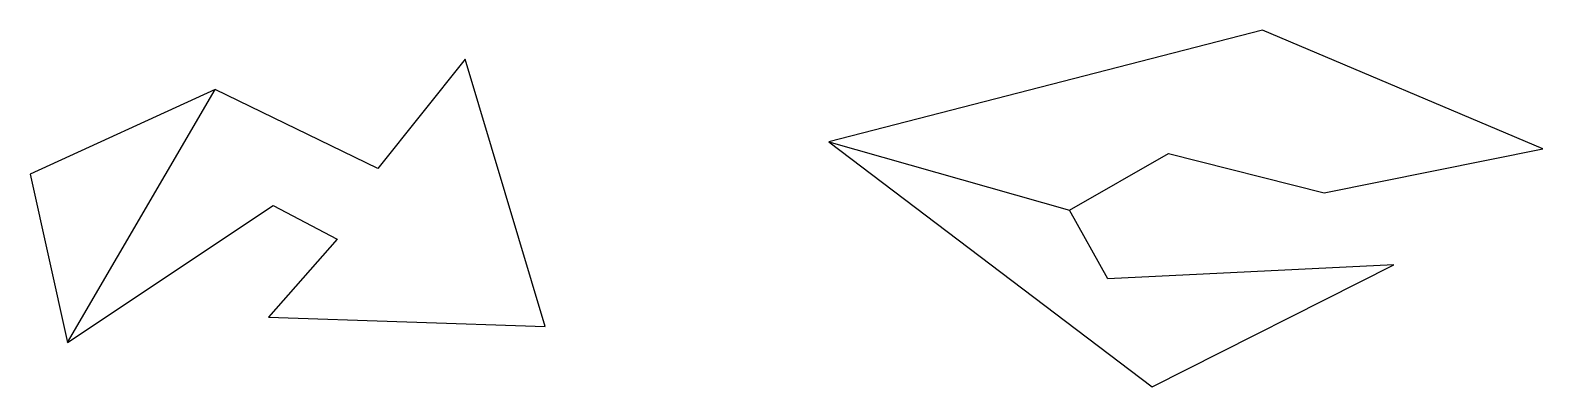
# Paper-space layout 'A3' of a CAD drawing. Header units: millimetres. Extents: x 16 to 403, y 90 to 182.
import ezdxf

# ---------------------------------------------------------------- set-up
doc = ezdxf.new("R2010")
doc.units = ezdxf.units.MM

psp = doc.layouts.new('A3')

# ---------------------------------------------------------------- linework, layer by layer
for p, q in [((331.65, 181.81), (220.71, 153.26)), ((403.33, 151.47), (331.65, 181.81)), ((127.61, 174.38), (105.3, 146.42)), ((148.13, 105.97), (127.61, 174.38)), ((63.66, 166.64), (16.37, 144.93)), ((25.89, 101.8), (63.66, 166.64)), ((105.3, 146.42), (63.66, 166.64)), ((220.71, 153.26), (303.4, 90.5)), ((220.71, 153.26), (282.28, 135.71)), ((347.42, 140.17), (403.33, 151.47)), ((282.28, 135.71), (307.56, 150.28)), ((307.56, 150.28), (347.42, 140.17)), ((16.37, 144.93), (25.89, 101.8)), ((25.89, 101.8), (78.53, 136.9)), ((78.53, 136.9), (94.89, 128.27)), ((292.09, 118.16), (282.28, 135.71)), ((94.89, 128.27), (77.34, 108.35)), ((365.26, 121.73), (292.09, 118.16)), ((303.4, 90.5), (365.26, 121.73)), ((77.34, 108.35), (148.13, 105.97))]:
    psp.add_line(p, q)

doc.saveas('drawing.dxf')
